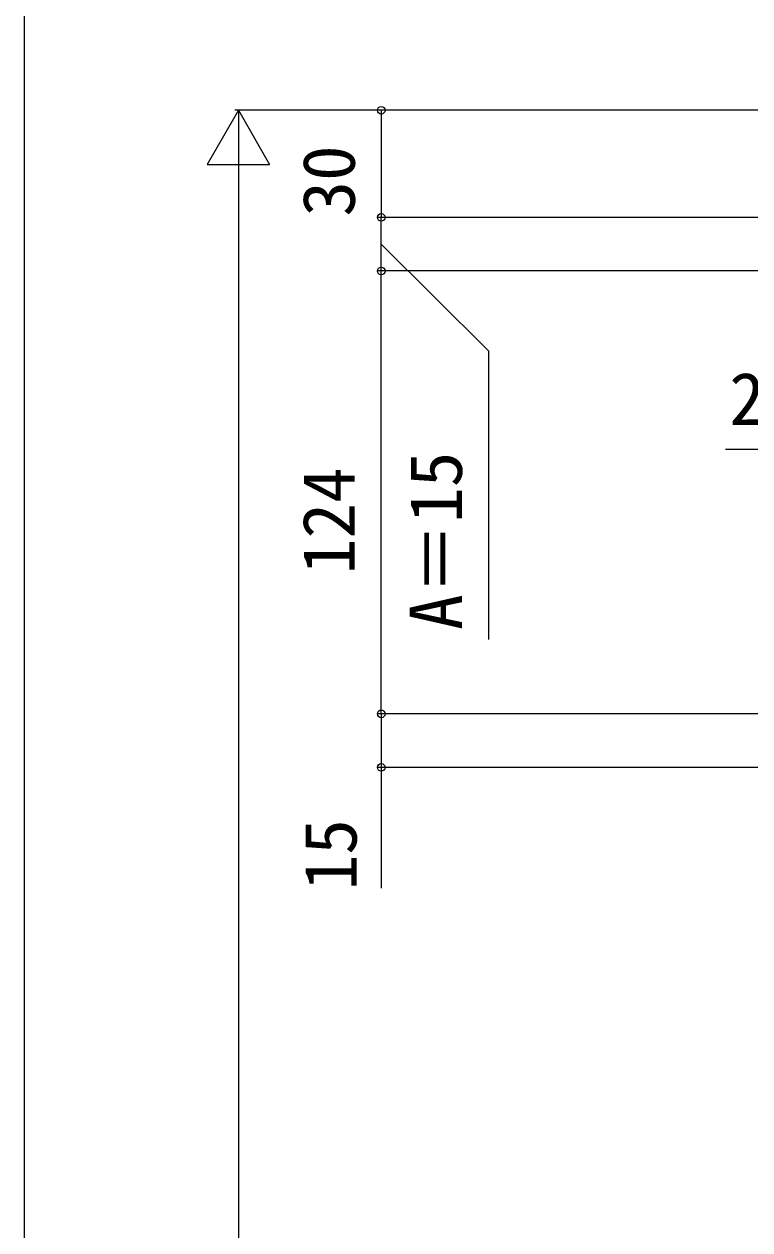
# Model space of a CAD drawing. Units: millimetres, scale not verified. Extents: x -874 to 876, y -1307 to 1301.
# Drawn here: x -873.6 to -670.4, y -581.6 to -244 of the extents above; entities that cross this region are included whole.
import ezdxf
from ezdxf.enums import TextEntityAlignment as Align

# ---------------------------------------------------------------- set-up
doc = ezdxf.new("R2010")
doc.units = ezdxf.units.MM
doc.header["$LTSCALE"] = 8
doc.layers.add('0-6_YKK_D', color=6, linetype='Continuous')
doc.layers.add('0-7_YKK_ZWAK', color=7, linetype='Continuous')
doc.styles.add('ＭＳ ゴシック', font='')
doc.styles.get('ＭＳ ゴシック').set_extended_font_data('MS Gothic')

msp = doc.modelspace()

# ---------------------------------------------------------------- linework, layer by layer
at = {"layer": '0-6_YKK_D'}
for p, q in [((-813.6, -268.15), (-822.35, -283.305)), ((-665.75, -268.15), (-814.6, -268.15)), ((-813.6, -268.15), (-804.85, -283.305)), ((-813.6, -268.15), (-813.6, -298.461)), ((-672.931, -268.15), (-774.6, -268.15)), ((-773.6, -268.15), (-773.6, -298.15)), ((-822.35, -283.305), (-804.85, -283.305)), ((-813.6, -285.65), (-813.6, -1065.65)), ((-666.75, -298.15), (-774.6, -298.15)), ((-666.75, -298.15), (-774.6, -298.15)), ((-773.6, -313.15), (-773.6, -298.15)), ((-641.75, -313.15), (-774.6, -313.15)), ((-672.931, -313.15), (-774.6, -313.15)), ((-773.6, -437.15), (-773.6, -313.15)), ((-641.75, -437.15), (-774.6, -437.15)), ((-641.75, -437.15), (-774.6, -437.15)), ((-641.75, -452.15), (-774.6, -452.15))]:
    msp.add_line(p, q, dxfattribs=at)
for points in [[(-773.6, -305.65), (-743.6, -335.532), (-743.6, -416.305)], [(-616.75, -363.15), (-641.75, -363.15), (-677.186, -363.15)], [(-773.6, -437.15), (-773.6, -452.15), (-773.6, -485.995)]]:
    msp.add_lwpolyline(points, dxfattribs=at)
for centre in [(-773.6, -268.15), (-773.6, -298.15), (-773.6, -298.15), (-773.6, -313.15), (-773.6, -313.15), (-773.6, -437.15), (-773.6, -437.15), (-773.6, -452.15)]:
    msp.add_circle(centre, 1.075, dxfattribs=at)
at = {"layer": '0-7_YKK_ZWAK'}
msp.add_line((-873.6, 1242.7), (-873.6, -1307.3), dxfattribs=at)

# ---------------------------------------------------------------- texts
at = {"layer": '0-6_YKK_D', "style": 'ＭＳ ゴシック'}
for s, p in [('30', (-776.6, -297.922)), ('A＝15', (-746.6, -413.646)), ('124', (-776.6, -398.047)), ('15', (-776.1, -486.563))]:
    msp.add_text(s, height=14.66, rotation=90, dxfattribs=at).set_placement(p, align=Align.BOTTOM_LEFT)
msp.add_text('25', height=14.66, dxfattribs=at).set_placement((-676.164, -360.65), align=Align.BOTTOM_LEFT)

doc.saveas('drawing.dxf')
